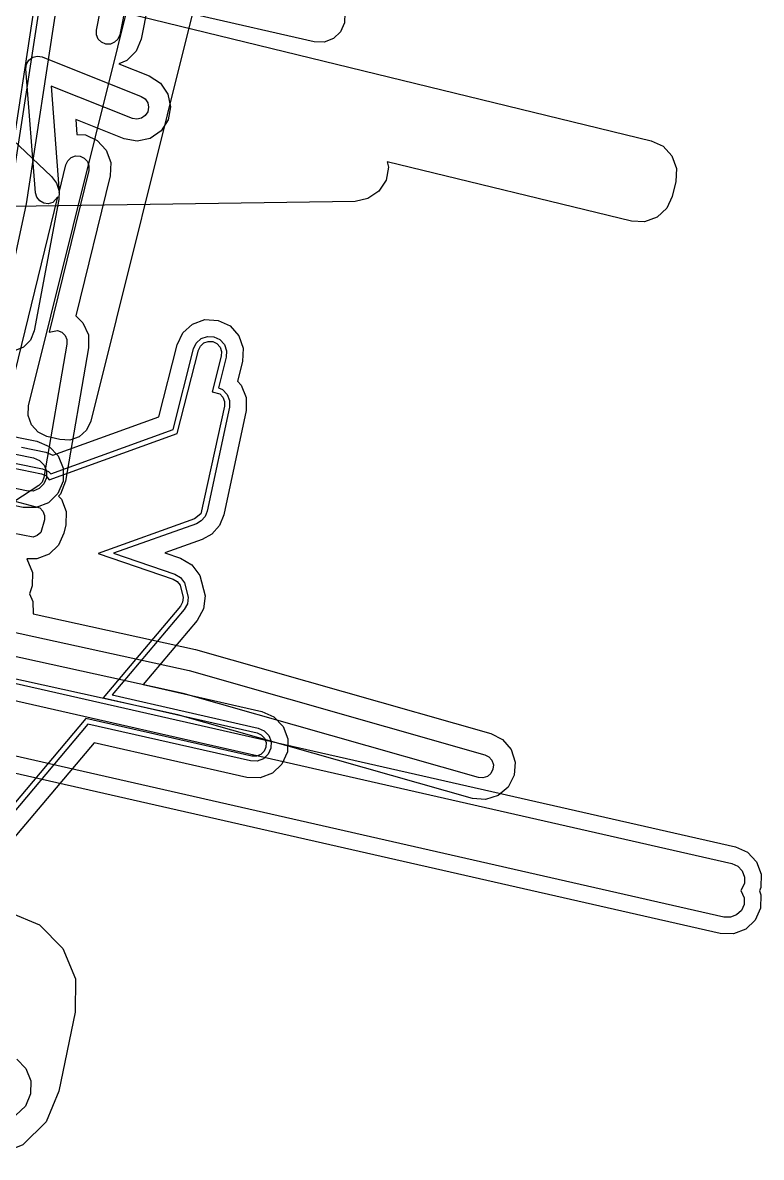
# Model space of a CAD drawing. Header units: metres. Extents: x 3158 to 3711, y 9867 to 11440.
# Drawn here: x 3409.1 to 3452.8, y 10781.8 to 10848.9 of the extents above; entities that cross this region are included whole.
import ezdxf

# ---------------------------------------------------------------- set-up
doc = ezdxf.new("R2010")
doc.units = ezdxf.units.M
doc.layers.add('AI_GREENING_EXCLUSIONS', color=1, linetype='Continuous')

msp = doc.modelspace()

# ---------------------------------------------------------------- linework, layer by layer
at = {"layer": 'AI_GREENING_EXCLUSIONS'}
for points in [[(3395.119, 10854.399), (3446.266, 10841.923), (3446.973, 10841.595), (3447.501, 10841.02), (3447.769, 10840.287), (3447.737, 10839.508), (3447.524, 10838.633), (3447.195, 10837.925), (3446.621, 10837.397), (3445.888, 10837.129), (3445.108, 10837.162), (3430.666, 10840.673), (3430.733, 10840.362), (3430.592, 10839.594), (3430.169, 10838.939), (3429.526, 10838.496), (3428.763, 10838.332), (3403.135, 10837.952)], [(3416.066, 10854.374), (3414.84, 10848.19), (3414.736, 10847.938), (3414.543, 10847.745), (3414.29, 10847.64), (3414.017, 10847.64), (3413.765, 10847.744), (3413.572, 10847.937), (3413.467, 10848.189), (3413.467, 10848.462), (3414.662, 10854.49)], [(3417.341, 10854.121), (3416.115, 10847.937), (3415.817, 10847.216), (3415.266, 10846.664), (3414.793, 10846.468), (3416.594, 10845.751), (3417.248, 10845.327), (3417.691, 10844.684), (3417.854, 10843.921), (3417.712, 10843.154), (3417.288, 10842.499), (3416.645, 10842.056), (3415.882, 10841.893), (3415.115, 10842.035), (3412.239, 10843.179), (3412.308, 10842.292), (3412.81, 10842.27), (3413.517, 10841.94), (3414.044, 10841.364), (3414.311, 10840.631), (3414.277, 10839.851), (3412.246, 10831.561), (3412.67, 10831.158), (3412.987, 10830.445), (3413.006, 10829.664), (3411.642, 10821.782), (3411.345, 10821.028), (3411.221, 10820.903), (3411.397, 10820.718), (3411.678, 10819.99), (3411.659, 10819.209), (3411.547, 10818.722), (3411.231, 10818.009), (3410.666, 10817.47), (3409.938, 10817.19), (3409.341, 10817.204), (3409.691, 10816.387), (3409.66, 10815.607), (3409.51, 10815.131), (3409.714, 10814.665), (3409.728, 10813.942), (3419.315, 10811.841), (3436.793, 10806.863), (3437.487, 10806.507), (3437.992, 10805.913), (3438.232, 10805.17), (3438.168, 10804.392), (3437.812, 10803.698), (3437.218, 10803.192), (3436.475, 10802.953), (3435.697, 10803.016), (3418.279, 10807.977), (3405.824, 10810.701)], [(3419.14, 10849.475), (3413.133, 10825.335), (3412.882, 10824.804), (3412.448, 10824.41), (3411.896, 10824.213), (3411.31, 10824.243), (3410.541, 10824.437), (3410.014, 10824.687), (3409.622, 10825.12), (3409.425, 10825.67), (3409.453, 10826.253), (3416.052, 10852.774)], [(3410.037, 10851.57), (3408.039, 10838.459)], [(3410.249, 10850.969), (3408.333, 10838.396)], [(3411.102, 10849.932), (3409.31, 10838.186), (3408.103, 10832.565)], [(3428.158, 10849.479), (3428.142, 10848.894), (3427.902, 10848.36), (3427.477, 10847.958), (3426.93, 10847.749), (3426.345, 10847.766), (3419.425, 10849.35)], [(3406.913, 10821.142), (3411.192, 10838.606), (3410.884, 10838.271), (3410.621, 10838.197), (3410.35, 10838.229), (3410.111, 10838.363), (3409.943, 10838.578), (3409.869, 10838.841), (3409.299, 10846.17), (3409.334, 10846.449), (3409.476, 10846.693), (3409.703, 10846.86), (3409.978, 10846.924), (3410.255, 10846.874), (3416.113, 10844.543), (3416.342, 10844.395), (3416.497, 10844.17), (3416.554, 10843.903), (3416.504, 10843.634), (3416.356, 10843.405), (3416.131, 10843.25), (3415.864, 10843.193), (3415.595, 10843.243), (3410.782, 10845.158), (3411.254, 10838.859), (3411.654, 10840.494), (3411.77, 10840.741), (3411.971, 10840.926), (3412.228, 10841.019), (3412.501, 10841.007), (3412.748, 10840.892), (3412.933, 10840.69), (3413.026, 10840.434), (3413.014, 10840.161), (3410.67, 10830.595), (3411.155, 10830.695), (3411.41, 10830.597), (3411.608, 10830.409), (3411.718, 10830.159), (3411.725, 10829.886), (3410.361, 10822.003), (3410.257, 10821.739), (3410.057, 10821.538), (3408.641, 10820.605), (3410.11, 10820.22), (3410.299, 10820.022), (3410.397, 10819.767), (3410.39, 10819.494), (3410.168, 10818.757), (3409.97, 10818.569), (3409.716, 10818.471), (3407.897, 10818.824)], [(3408.518, 10841.979), (3410.802, 10839.806), (3411.099, 10839.409), (3411.252, 10838.937), (3411.242, 10838.442), (3409.782, 10830.678), (3409.563, 10830.135), (3409.154, 10829.717), (3408.615, 10829.487)], [(3409.028, 10823.796), (3410.479, 10823.494), (3410.886, 10823.321), (3417.159, 10825.596), (3418.234, 10829.851), (3418.569, 10830.556), (3419.148, 10831.079), (3419.884, 10831.34), (3420.663, 10831.3), (3421.368, 10830.965), (3421.891, 10830.386), (3422.152, 10829.651), (3422.112, 10828.871), (3421.815, 10827.694), (3422.035, 10827.467), (3422.323, 10826.742), (3422.312, 10825.961), (3420.995, 10819.796), (3420.744, 10819.169), (3420.3, 10818.661), (3419.711, 10818.331), (3417.505, 10817.543), (3418.429, 10817.226), (3419.104, 10816.834), (3419.577, 10816.213), (3419.89, 10815.016), (3419.803, 10814.241), (3419.427, 10813.557), (3416.228, 10809.76), (3423.251, 10808.165), (3423.964, 10807.847), (3424.5, 10807.281), (3424.779, 10806.552), (3424.758, 10805.772), (3424.44, 10805.059), (3423.874, 10804.523), (3423.145, 10804.244), (3422.365, 10804.265), (3413.328, 10806.317), (3407.998, 10799.989)], [(3408.629, 10822.857), (3410.275, 10822.515), (3410.635, 10822.363), (3410.777, 10822.218), (3417.998, 10824.836), (3419.204, 10829.606), (3419.371, 10829.959), (3419.661, 10830.22), (3420.028, 10830.351), (3420.418, 10830.331), (3420.77, 10830.163), (3421.032, 10829.874), (3421.163, 10829.506), (3421.143, 10829.116), (3420.685, 10827.306), (3420.924, 10827.203), (3421.196, 10826.923), (3421.34, 10826.561), (3421.334, 10826.17), (3420.017, 10820.005), (3419.892, 10819.692), (3419.669, 10819.438), (3419.375, 10819.272), (3414.477, 10817.525), (3418.105, 10816.28), (3418.442, 10816.084), (3418.679, 10815.774), (3418.894, 10814.931), (3418.85, 10814.543), (3418.662, 10814.201), (3414.406, 10809.149), (3423.03, 10807.19), (3423.386, 10807.031), (3423.654, 10806.748), (3423.794, 10806.384), (3423.783, 10805.993), (3423.624, 10805.637), (3423.341, 10805.369), (3422.977, 10805.229), (3422.586, 10805.24), (3412.956, 10807.427), (3407.233, 10800.634)], [(3408.509, 10822.576), (3410.214, 10822.221), (3410.466, 10822.115), (3410.68, 10821.864), (3418.25, 10824.609), (3419.494, 10829.533), (3419.612, 10829.779), (3419.814, 10829.962), (3420.072, 10830.054), (3420.345, 10830.04), (3420.591, 10829.923), (3420.774, 10829.72), (3420.866, 10829.463), (3420.852, 10829.19), (3420.315, 10827.067), (3420.754, 10826.956), (3420.944, 10826.76), (3421.045, 10826.506), (3421.041, 10826.233), (3419.636, 10819.849), (3419.274, 10819.555), (3413.56, 10817.516), (3418.008, 10815.996), (3418.244, 10815.859), (3418.409, 10815.642), (3418.595, 10814.905), (3418.564, 10814.634), (3418.433, 10814.395), (3413.859, 10808.966), (3422.963, 10806.898), (3423.212, 10806.786), (3423.4, 10806.588), (3423.498, 10806.333), (3423.491, 10806.06), (3423.379, 10805.811), (3423.181, 10805.623), (3422.926, 10805.525), (3422.653, 10805.532), (3412.844, 10807.76), (3407.003, 10800.827)], [(3400.736, 10826.013), (3409.945, 10824.145), (3410.663, 10823.839), (3411.21, 10823.283), (3411.502, 10822.559), (3411.495, 10821.779), (3411.19, 10821.06), (3410.633, 10820.514), (3409.909, 10820.222), (3409.129, 10820.229), (3401.508, 10821.816)], [(3400.527, 10825.034), (3409.741, 10823.166), (3410.1, 10823.013), (3410.373, 10822.735), (3410.519, 10822.373), (3410.516, 10821.983), (3410.363, 10821.624), (3410.085, 10821.35), (3409.723, 10821.204), (3409.333, 10821.208), (3399.74, 10823.208)], [(3381.609, 10815.981), (3451.259, 10800.157), (3451.971, 10799.839), (3452.508, 10799.273), (3452.787, 10798.544), (3452.766, 10797.764), (3452.675, 10797.56), (3452.768, 10797.318), (3452.747, 10796.538), (3452.429, 10795.825), (3451.862, 10795.289), (3451.133, 10795.009), (3450.353, 10795.031), (3380.461, 10810.909)], [(3381.132, 10815.064), (3451.037, 10799.182), (3451.393, 10799.023), (3451.662, 10798.74), (3451.801, 10798.376), (3451.791, 10797.986), (3451.58, 10797.58), (3451.782, 10797.149), (3451.772, 10796.759), (3451.613, 10796.403), (3451.329, 10796.135), (3450.965, 10795.995), (3450.575, 10796.006), (3380.413, 10811.945)], [(3407.679, 10813.059), (3418.959, 10810.591), (3436.437, 10805.613), (3436.68, 10805.488), (3436.857, 10805.28), (3436.94, 10805.02), (3436.918, 10804.748), (3436.794, 10804.505), (3436.585, 10804.328), (3436.325, 10804.245), (3436.053, 10804.267), (3418.596, 10809.239), (3405.565, 10812.089)], [(3408.299, 10796.298), (3410.103, 10795.544), (3411.481, 10794.157), (3412.221, 10792.347), (3412.21, 10790.392), (3411.25, 10785.707), (3410.493, 10783.909), (3409.105, 10782.537), (3407.298, 10781.801)], [(3408.754, 10787.615), (3409.297, 10787.055), (3409.584, 10786.329), (3409.571, 10785.549), (3409.261, 10784.833), (3408.701, 10784.29)]]:
    msp.add_lwpolyline(points, dxfattribs=at)

doc.saveas('drawing.dxf')
